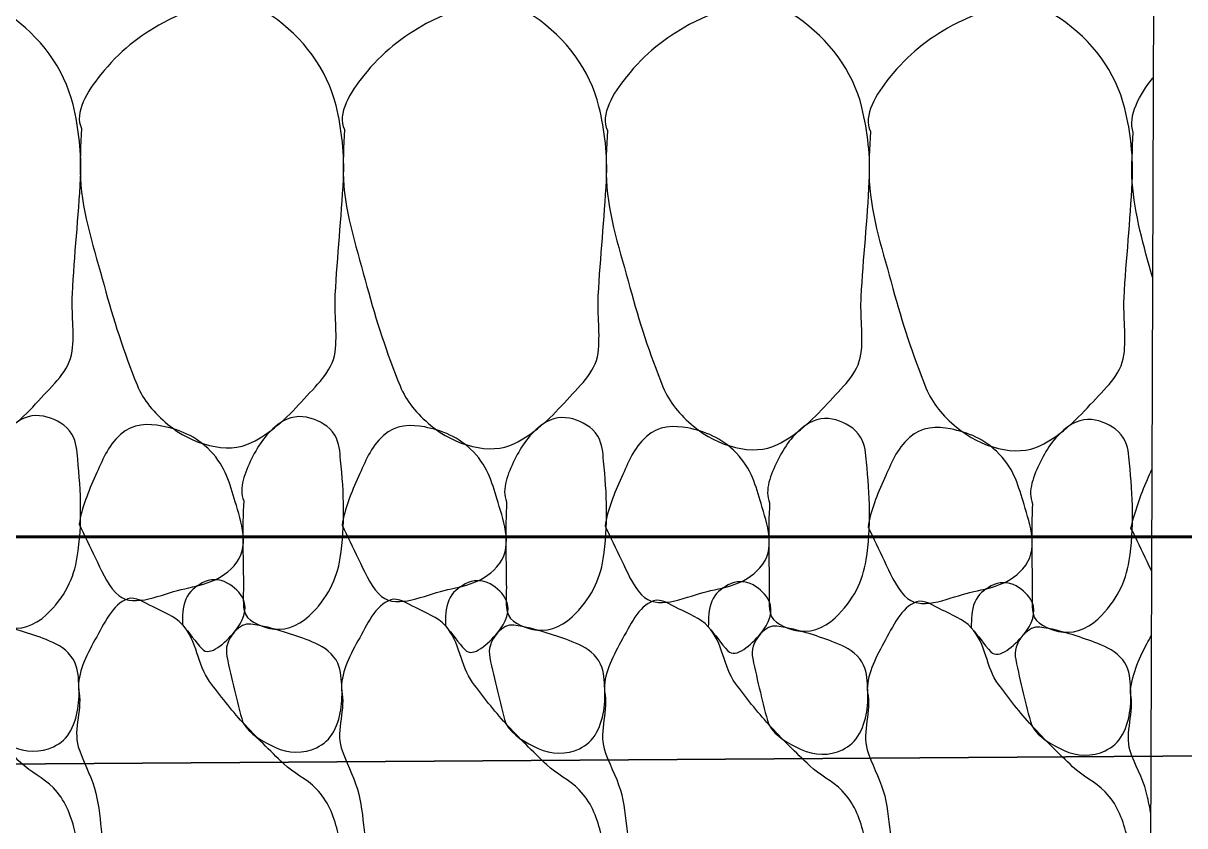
# Model space of a CAD drawing. Header units: feet. Extents: x -406 to 2003, y 7035 to 10885.
# Drawn here: x 643.11 to 658.49, y 8313.97 to 8324.6 of the extents above; entities that cross this region are included whole.
import ezdxf

# ---------------------------------------------------------------- set-up
doc = ezdxf.new("R2010")
doc.units = ezdxf.units.FT
doc.header["$LTSCALE"] = 40
doc.header["$MEASUREMENT"] = 0
doc.layers.add('1', color=7, linetype='Continuous')
doc.layers.add('polys', color=7, linetype='Continuous')
for name, color, linetype, lineweight in [('right of way', 3, 'Continuous', 40), ('row', 3, 'Continuous', 35), ('SILT FENCE', 200, 'Continuous', 100)]:
    doc.layers.add(name, color=color, linetype=linetype, lineweight=lineweight)

msp = doc.modelspace()

# ---------------------------------------------------------------- linework, layer by layer
at = {"layer": '1', "color": 4, "linetype": 'Continuous'}
msp.add_line((658.464, 8427.1, -4.663), (657.949, 8290.076, -4.663), dxfattribs=at)
for points, knots in [([(640.404, 8323.218, -4.663), (640.302, 8323.423, -4.663), (640.482, 8323.716, -4.663), (640.656, 8323.931, -4.663), (640.905, 8324.239, -4.663), (641.168, 8324.443, -4.663), (641.487, 8324.62, -4.663), (641.911, 8324.855, -4.663), (642.504, 8325.002, -4.663), (642.916, 8324.717, -4.663), (643.339, 8324.424, -4.663), (643.655, 8324.01, -4.663), (643.773, 8323.523, -4.663), (643.852, 8323.198, -4.663), (643.888, 8322.873, -4.663), (643.872, 8322.547, -4.663), (643.846, 8322.037, -4.663), (643.792, 8321.527, -4.663), (643.764, 8321.017, -4.663), (643.75, 8320.764, -4.663), (643.796, 8320.51, -4.663), (643.761, 8320.257, -4.663), (643.725, 8319.993, -4.663), (643.506, 8319.811, -4.663), (643.316, 8319.601, -4.663), (643.113, 8319.375, -4.663), (642.898, 8319.179, -4.663), (642.657, 8319.059, -4.663), (642.335, 8318.899, -4.663), (641.859, 8319.037, -4.663), (641.546, 8319.301, -4.663), (641.364, 8319.456, -4.663), (641.224, 8319.617, -4.663), (641.14, 8319.825, -4.663), (640.964, 8320.26, -4.663), (640.823, 8320.691, -4.663), (640.703, 8321.142, -4.663), (640.577, 8321.613, -4.663), (640.414, 8322.077, -4.663), (640.39, 8322.56, -4.663), (640.38, 8322.779, -4.663), (640.394, 8322.999, -4.663), (640.404, 8323.218, -4.663)], [0, 0, 0, 0, 0.050597, 0.050597, 0.050597, 0.122728, 0.122728, 0.122728, 0.218507, 0.218507, 0.218507, 0.316787, 0.316787, 0.316787, 0.38235, 0.38235, 0.38235, 0.484937, 0.484937, 0.484937, 0.535738, 0.535738, 0.535738, 0.588733, 0.588733, 0.588733, 0.645816, 0.645816, 0.645816, 0.721809, 0.721809, 0.721809, 0.766098, 0.766098, 0.766098, 0.85889, 0.85889, 0.85889, 0.956017, 0.956017, 0.956017, 1, 1, 1, 1]), ([(643.886, 8323.205, -4.663), (643.783, 8323.41, -4.663), (643.964, 8323.703, -4.663), (644.138, 8323.918, -4.663), (644.386, 8324.226, -4.663), (644.649, 8324.43, -4.663), (644.968, 8324.607, -4.663), (645.392, 8324.842, -4.663), (645.986, 8324.989, -4.663), (646.397, 8324.704, -4.663), (646.82, 8324.411, -4.663), (647.136, 8323.997, -4.663), (647.255, 8323.51, -4.663), (647.334, 8323.185, -4.663), (647.369, 8322.86, -4.663), (647.353, 8322.534, -4.663), (647.328, 8322.024, -4.663), (647.273, 8321.514, -4.663), (647.245, 8321.004, -4.663), (647.231, 8320.751, -4.663), (647.277, 8320.497, -4.663), (647.242, 8320.244, -4.663), (647.206, 8319.98, -4.663), (646.987, 8319.798, -4.663), (646.798, 8319.588, -4.663), (646.594, 8319.362, -4.663), (646.38, 8319.166, -4.663), (646.138, 8319.046, -4.663), (645.816, 8318.886, -4.663), (645.341, 8319.024, -4.663), (645.028, 8319.288, -4.663), (644.845, 8319.443, -4.663), (644.705, 8319.603, -4.663), (644.621, 8319.811, -4.663), (644.446, 8320.247, -4.663), (644.304, 8320.678, -4.663), (644.184, 8321.129, -4.663), (644.059, 8321.6, -4.663), (643.896, 8322.064, -4.663), (643.872, 8322.547, -4.663), (643.861, 8322.766, -4.663), (643.876, 8322.986, -4.663), (643.886, 8323.205, -4.663)], [0, 0, 0, 0, 0.050597, 0.050597, 0.050597, 0.122728, 0.122728, 0.122728, 0.218507, 0.218507, 0.218507, 0.316787, 0.316787, 0.316787, 0.38235, 0.38235, 0.38235, 0.484937, 0.484937, 0.484937, 0.535738, 0.535738, 0.535738, 0.588733, 0.588733, 0.588733, 0.645816, 0.645816, 0.645816, 0.721809, 0.721809, 0.721809, 0.766098, 0.766098, 0.766098, 0.85889, 0.85889, 0.85889, 0.956017, 0.956017, 0.956017, 1, 1, 1, 1]), ([(647.367, 8323.192, -4.663), (647.264, 8323.397, -4.663), (647.445, 8323.689, -4.663), (647.619, 8323.905, -4.663), (647.867, 8324.213, -4.663), (648.13, 8324.417, -4.663), (648.45, 8324.594, -4.663), (648.874, 8324.829, -4.663), (649.467, 8324.976, -4.663), (649.879, 8324.691, -4.663), (650.301, 8324.398, -4.663), (650.618, 8323.984, -4.663), (650.736, 8323.497, -4.663), (650.815, 8323.172, -4.663), (650.851, 8322.847, -4.663), (650.835, 8322.521, -4.663), (650.809, 8322.011, -4.663), (650.755, 8321.501, -4.663), (650.727, 8320.991, -4.663), (650.713, 8320.738, -4.663), (650.758, 8320.483, -4.663), (650.724, 8320.231, -4.663), (650.688, 8319.967, -4.663), (650.468, 8319.785, -4.663), (650.279, 8319.575, -4.663), (650.075, 8319.348, -4.663), (649.861, 8319.153, -4.663), (649.619, 8319.033, -4.663), (649.298, 8318.873, -4.663), (648.822, 8319.011, -4.663), (648.509, 8319.275, -4.663), (648.326, 8319.429, -4.663), (648.186, 8319.59, -4.663), (648.103, 8319.798, -4.663), (647.927, 8320.234, -4.663), (647.785, 8320.665, -4.663), (647.665, 8321.115, -4.663), (647.54, 8321.587, -4.663), (647.377, 8322.051, -4.663), (647.353, 8322.534, -4.663), (647.342, 8322.753, -4.663), (647.357, 8322.973, -4.663), (647.367, 8323.192, -4.663)], [0, 0, 0, 0, 0.050597, 0.050597, 0.050597, 0.122728, 0.122728, 0.122728, 0.218507, 0.218507, 0.218507, 0.316787, 0.316787, 0.316787, 0.38235, 0.38235, 0.38235, 0.484937, 0.484937, 0.484937, 0.535738, 0.535738, 0.535738, 0.588733, 0.588733, 0.588733, 0.645816, 0.645816, 0.645816, 0.721809, 0.721809, 0.721809, 0.766098, 0.766098, 0.766098, 0.85889, 0.85889, 0.85889, 0.956017, 0.956017, 0.956017, 1, 1, 1, 1]), ([(650.848, 8323.179, -4.663), (650.746, 8323.384, -4.663), (650.926, 8323.676, -4.663), (651.101, 8323.892, -4.663), (651.349, 8324.2, -4.663), (651.612, 8324.404, -4.663), (651.931, 8324.581, -4.663), (652.355, 8324.816, -4.663), (652.948, 8324.963, -4.663), (653.36, 8324.678, -4.663), (653.783, 8324.385, -4.663), (654.099, 8323.971, -4.663), (654.217, 8323.484, -4.663), (654.297, 8323.158, -4.663), (654.332, 8322.834, -4.663), (654.316, 8322.508, -4.663), (654.291, 8321.998, -4.663), (654.236, 8321.488, -4.663), (654.208, 8320.977, -4.663), (654.194, 8320.725, -4.663), (654.24, 8320.47, -4.663), (654.205, 8320.218, -4.663), (654.169, 8319.954, -4.663), (653.95, 8319.772, -4.663), (653.76, 8319.562, -4.663), (653.557, 8319.335, -4.663), (653.342, 8319.14, -4.663), (653.101, 8319.02, -4.663), (652.779, 8318.86, -4.663), (652.303, 8318.997, -4.663), (651.99, 8319.262, -4.663), (651.808, 8319.416, -4.663), (651.668, 8319.577, -4.663), (651.584, 8319.785, -4.663), (651.408, 8320.221, -4.663), (651.267, 8320.652, -4.663), (651.147, 8321.102, -4.663), (651.021, 8321.574, -4.663), (650.858, 8322.037, -4.663), (650.835, 8322.521, -4.663), (650.824, 8322.74, -4.663), (650.838, 8322.96, -4.663), (650.848, 8323.179, -4.663)], [0, 0, 0, 0, 0.050597, 0.050597, 0.050597, 0.122728, 0.122728, 0.122728, 0.218507, 0.218507, 0.218507, 0.316787, 0.316787, 0.316787, 0.38235, 0.38235, 0.38235, 0.484937, 0.484937, 0.484937, 0.535738, 0.535738, 0.535738, 0.588733, 0.588733, 0.588733, 0.645816, 0.645816, 0.645816, 0.721809, 0.721809, 0.721809, 0.766098, 0.766098, 0.766098, 0.85889, 0.85889, 0.85889, 0.956017, 0.956017, 0.956017, 1, 1, 1, 1]), ([(654.33, 8323.166, -4.663), (654.227, 8323.371, -4.663), (654.408, 8323.663, -4.663), (654.582, 8323.879, -4.663), (654.83, 8324.187, -4.663), (655.093, 8324.391, -4.663), (655.412, 8324.568, -4.663), (655.836, 8324.803, -4.663), (656.43, 8324.95, -4.663), (656.841, 8324.664, -4.663), (657.264, 8324.372, -4.663), (657.58, 8323.958, -4.663), (657.699, 8323.47, -4.663), (657.778, 8323.145, -4.663), (657.813, 8322.821, -4.663), (657.797, 8322.495, -4.663), (657.772, 8321.985, -4.663), (657.717, 8321.475, -4.663), (657.689, 8320.964, -4.663), (657.676, 8320.712, -4.663), (657.721, 8320.457, -4.663), (657.687, 8320.205, -4.663), (657.65, 8319.941, -4.663), (657.431, 8319.759, -4.663), (657.242, 8319.549, -4.663), (657.038, 8319.322, -4.663), (656.824, 8319.127, -4.663), (656.582, 8319.007, -4.663), (656.261, 8318.846, -4.663), (655.785, 8318.984, -4.663), (655.472, 8319.249, -4.663), (655.289, 8319.403, -4.663), (655.149, 8319.564, -4.663), (655.065, 8319.772, -4.663), (654.89, 8320.208, -4.663), (654.748, 8320.639, -4.663), (654.628, 8321.089, -4.663), (654.503, 8321.56, -4.663), (654.34, 8322.024, -4.663), (654.316, 8322.508, -4.663), (654.305, 8322.727, -4.663), (654.32, 8322.947, -4.663), (654.33, 8323.166, -4.663)], [0, 0, 0, 0, 0.050597, 0.050597, 0.050597, 0.122728, 0.122728, 0.122728, 0.218507, 0.218507, 0.218507, 0.316787, 0.316787, 0.316787, 0.38235, 0.38235, 0.38235, 0.484937, 0.484937, 0.484937, 0.535738, 0.535738, 0.535738, 0.588733, 0.588733, 0.588733, 0.645816, 0.645816, 0.645816, 0.721809, 0.721809, 0.721809, 0.766098, 0.766098, 0.766098, 0.85889, 0.85889, 0.85889, 0.956017, 0.956017, 0.956017, 1, 1, 1, 1]), ([(657.811, 8323.153, -4.663), (657.73, 8323.366, -4.663), (657.905, 8323.669, -4.663), (658.063, 8323.866, -4.663), (658.067, 8323.871, -4.663), (658.072, 8323.876, -4.663), (658.076, 8323.882, -4.663)], [0, 0, 0, 0, 0.974038, 0.974038, 0.974038, 1, 1, 1, 1]), ([(658.066, 8321.235, -4.663), (657.949, 8321.649, -4.663), (657.828, 8322.066, -4.663), (657.797, 8322.495, -4.663), (657.782, 8322.714, -4.663), (657.801, 8322.933, -4.663), (657.811, 8323.153, -4.663)], [0, 0, 0, 0, 0.661949, 0.661949, 0.661949, 1, 1, 1, 1]), ([(642.552, 8318.288, -4.663), (642.48, 8318.456, -4.663), (642.567, 8318.665, -4.663), (642.656, 8318.844, -4.663), (642.751, 8319.035, -4.663), (642.852, 8319.187, -4.663), (643.032, 8319.318, -4.663), (643.151, 8319.406, -4.663), (643.305, 8319.423, -4.663), (643.429, 8319.385, -4.663), (643.552, 8319.348, -4.663), (643.68, 8319.285, -4.663), (643.757, 8319.157, -4.663), (643.822, 8319.049, -4.663), (643.824, 8318.94, -4.663), (643.835, 8318.828, -4.663), (643.878, 8318.399, -4.663), (643.898, 8317.963, -4.663), (643.83, 8317.535, -4.663), (643.785, 8317.246, -4.663), (643.666, 8317.002, -4.663), (643.419, 8316.766, -4.663), (643.264, 8316.617, -4.663), (643.061, 8316.561, -4.663), (642.897, 8316.597, -4.663), (642.772, 8316.625, -4.663), (642.582, 8316.698, -4.663), (642.558, 8316.837, -4.663), (642.536, 8316.958, -4.663), (642.549, 8317.079, -4.663), (642.548, 8317.2, -4.663), (642.543, 8317.562, -4.663), (642.531, 8317.926, -4.663), (642.552, 8318.288, -4.663)], [0, 0, 0, 0, 0.081972, 0.081972, 0.081972, 0.169857, 0.169857, 0.169857, 0.228285, 0.228285, 0.228285, 0.286248, 0.286248, 0.286248, 0.335334, 0.335334, 0.335334, 0.522907, 0.522907, 0.522907, 0.649504, 0.649504, 0.649504, 0.729114, 0.729114, 0.729114, 0.789367, 0.789367, 0.789367, 0.842044, 0.842044, 0.842044, 1, 1, 1, 1]), ([(646.033, 8318.275, -4.663), (645.961, 8318.443, -4.663), (646.049, 8318.652, -4.663), (646.137, 8318.831, -4.663), (646.232, 8319.022, -4.663), (646.334, 8319.174, -4.663), (646.513, 8319.305, -4.663), (646.632, 8319.393, -4.663), (646.787, 8319.409, -4.663), (646.91, 8319.372, -4.663), (647.033, 8319.335, -4.663), (647.161, 8319.272, -4.663), (647.238, 8319.144, -4.663), (647.304, 8319.036, -4.663), (647.305, 8318.927, -4.663), (647.316, 8318.815, -4.663), (647.36, 8318.386, -4.663), (647.379, 8317.95, -4.663), (647.312, 8317.522, -4.663), (647.266, 8317.233, -4.663), (647.147, 8316.989, -4.663), (646.9, 8316.752, -4.663), (646.745, 8316.604, -4.663), (646.543, 8316.548, -4.663), (646.378, 8316.584, -4.663), (646.254, 8316.612, -4.663), (646.064, 8316.685, -4.663), (646.039, 8316.824, -4.663), (646.017, 8316.945, -4.663), (646.031, 8317.066, -4.663), (646.029, 8317.187, -4.663), (646.024, 8317.549, -4.663), (646.013, 8317.913, -4.663), (646.033, 8318.275, -4.663)], [0, 0, 0, 0, 0.081972, 0.081972, 0.081972, 0.169857, 0.169857, 0.169857, 0.228285, 0.228285, 0.228285, 0.286248, 0.286248, 0.286248, 0.335334, 0.335334, 0.335334, 0.522907, 0.522907, 0.522907, 0.649504, 0.649504, 0.649504, 0.729114, 0.729114, 0.729114, 0.789367, 0.789367, 0.789367, 0.842044, 0.842044, 0.842044, 1, 1, 1, 1]), ([(649.514, 8318.262, -4.663), (649.443, 8318.43, -4.663), (649.53, 8318.639, -4.663), (649.619, 8318.817, -4.663), (649.714, 8319.009, -4.663), (649.815, 8319.161, -4.663), (649.995, 8319.292, -4.663), (650.114, 8319.38, -4.663), (650.268, 8319.396, -4.663), (650.392, 8319.359, -4.663), (650.514, 8319.322, -4.663), (650.643, 8319.259, -4.663), (650.72, 8319.131, -4.663), (650.785, 8319.023, -4.663), (650.787, 8318.914, -4.663), (650.798, 8318.802, -4.663), (650.841, 8318.373, -4.663), (650.861, 8317.937, -4.663), (650.793, 8317.509, -4.663), (650.747, 8317.22, -4.663), (650.628, 8316.976, -4.663), (650.382, 8316.739, -4.663), (650.227, 8316.59, -4.663), (650.024, 8316.535, -4.663), (649.86, 8316.571, -4.663), (649.735, 8316.599, -4.663), (649.545, 8316.672, -4.663), (649.52, 8316.811, -4.663), (649.499, 8316.932, -4.663), (649.512, 8317.053, -4.663), (649.51, 8317.174, -4.663), (649.505, 8317.536, -4.663), (649.494, 8317.9, -4.663), (649.514, 8318.262, -4.663)], [0, 0, 0, 0, 0.081972, 0.081972, 0.081972, 0.169857, 0.169857, 0.169857, 0.228285, 0.228285, 0.228285, 0.286248, 0.286248, 0.286248, 0.335334, 0.335334, 0.335334, 0.522907, 0.522907, 0.522907, 0.649504, 0.649504, 0.649504, 0.729114, 0.729114, 0.729114, 0.789367, 0.789367, 0.789367, 0.842044, 0.842044, 0.842044, 1, 1, 1, 1]), ([(652.996, 8318.249, -4.663), (652.924, 8318.417, -4.663), (653.011, 8318.626, -4.663), (653.1, 8318.804, -4.663), (653.195, 8318.996, -4.663), (653.297, 8319.147, -4.663), (653.476, 8319.279, -4.663), (653.595, 8319.367, -4.663), (653.749, 8319.383, -4.663), (653.873, 8319.346, -4.663), (653.996, 8319.308, -4.663), (654.124, 8319.245, -4.663), (654.201, 8319.118, -4.663), (654.266, 8319.009, -4.663), (654.268, 8318.901, -4.663), (654.279, 8318.789, -4.663), (654.322, 8318.36, -4.663), (654.342, 8317.924, -4.663), (654.274, 8317.496, -4.663), (654.229, 8317.207, -4.663), (654.11, 8316.963, -4.663), (653.863, 8316.726, -4.663), (653.708, 8316.577, -4.663), (653.506, 8316.521, -4.663), (653.341, 8316.558, -4.663), (653.216, 8316.586, -4.663), (653.026, 8316.659, -4.663), (653.002, 8316.797, -4.663), (652.98, 8316.919, -4.663), (652.993, 8317.039, -4.663), (652.992, 8317.16, -4.663), (652.987, 8317.523, -4.663), (652.975, 8317.886, -4.663), (652.996, 8318.249, -4.663)], [0, 0, 0, 0, 0.081972, 0.081972, 0.081972, 0.169857, 0.169857, 0.169857, 0.228285, 0.228285, 0.228285, 0.286248, 0.286248, 0.286248, 0.335334, 0.335334, 0.335334, 0.522907, 0.522907, 0.522907, 0.649504, 0.649504, 0.649504, 0.729114, 0.729114, 0.729114, 0.789367, 0.789367, 0.789367, 0.842044, 0.842044, 0.842044, 1, 1, 1, 1]), ([(656.477, 8318.236, -4.663), (656.406, 8318.404, -4.663), (656.493, 8318.613, -4.663), (656.581, 8318.791, -4.663), (656.676, 8318.983, -4.663), (656.778, 8319.134, -4.663), (656.957, 8319.266, -4.663), (657.077, 8319.354, -4.663), (657.231, 8319.37, -4.663), (657.354, 8319.333, -4.663), (657.477, 8319.295, -4.663), (657.605, 8319.232, -4.663), (657.682, 8319.105, -4.663), (657.748, 8318.996, -4.663), (657.749, 8318.888, -4.663), (657.761, 8318.775, -4.663), (657.804, 8318.347, -4.663), (657.823, 8317.911, -4.663), (657.756, 8317.483, -4.663), (657.71, 8317.194, -4.663), (657.591, 8316.95, -4.663), (657.345, 8316.713, -4.663), (657.189, 8316.564, -4.663), (656.987, 8316.508, -4.663), (656.822, 8316.545, -4.663), (656.698, 8316.573, -4.663), (656.508, 8316.646, -4.663), (656.483, 8316.784, -4.663), (656.461, 8316.905, -4.663), (656.475, 8317.026, -4.663), (656.473, 8317.147, -4.663), (656.468, 8317.51, -4.663), (656.457, 8317.873, -4.663), (656.477, 8318.236, -4.663)], [0, 0, 0, 0, 0.081972, 0.081972, 0.081972, 0.169857, 0.169857, 0.169857, 0.228285, 0.228285, 0.228285, 0.286248, 0.286248, 0.286248, 0.335334, 0.335334, 0.335334, 0.522907, 0.522907, 0.522907, 0.649504, 0.649504, 0.649504, 0.729114, 0.729114, 0.729114, 0.789367, 0.789367, 0.789367, 0.842044, 0.842044, 0.842044, 1, 1, 1, 1]), ([(643.855, 8317.966, -4.663), (643.887, 8318.183, -4.663), (643.975, 8318.397, -4.663), (644.072, 8318.611, -4.663), (644.163, 8318.812, -4.663), (644.225, 8318.991, -4.663), (644.403, 8319.155, -4.663), (644.559, 8319.298, -4.663), (644.775, 8319.301, -4.663), (644.948, 8319.266, -4.663), (645.174, 8319.22, -4.663), (645.396, 8319.138, -4.663), (645.593, 8318.935, -4.663), (645.796, 8318.726, -4.663), (645.848, 8318.498, -4.663), (645.92, 8318.264, -4.663), (646.001, 8317.997, -4.663), (646.126, 8317.659, -4.663), (645.905, 8317.414, -4.663), (645.693, 8317.178, -4.663), (645.42, 8317.157, -4.663), (645.155, 8317.088, -4.663), (644.891, 8317.018, -4.663), (644.536, 8316.843, -4.663), (644.339, 8317.057, -4.663), (644.209, 8317.198, -4.663), (644.147, 8317.361, -4.663), (644.068, 8317.523, -4.663), (643.997, 8317.67, -4.663), (643.928, 8317.819, -4.663), (643.855, 8317.966, -4.663)], [0, 0, 0, 0, 0.099321, 0.099321, 0.099321, 0.192025, 0.192025, 0.192025, 0.273076, 0.273076, 0.273076, 0.378794, 0.378794, 0.378794, 0.48747, 0.48747, 0.48747, 0.61146, 0.61146, 0.61146, 0.73063, 0.73063, 0.73063, 0.849753, 0.849753, 0.849753, 0.928287, 0.928287, 0.928287, 1, 1, 1, 1]), ([(647.336, 8317.953, -4.663), (647.368, 8318.17, -4.663), (647.457, 8318.384, -4.663), (647.554, 8318.598, -4.663), (647.645, 8318.798, -4.663), (647.706, 8318.978, -4.663), (647.885, 8319.141, -4.663), (648.041, 8319.285, -4.663), (648.256, 8319.288, -4.663), (648.429, 8319.253, -4.663), (648.655, 8319.207, -4.663), (648.878, 8319.125, -4.663), (649.075, 8318.922, -4.663), (649.277, 8318.713, -4.663), (649.33, 8318.485, -4.663), (649.401, 8318.251, -4.663), (649.482, 8317.984, -4.663), (649.607, 8317.646, -4.663), (649.386, 8317.401, -4.663), (649.174, 8317.165, -4.663), (648.901, 8317.144, -4.663), (648.637, 8317.075, -4.663), (648.372, 8317.005, -4.663), (648.017, 8316.83, -4.663), (647.82, 8317.044, -4.663), (647.69, 8317.185, -4.663), (647.628, 8317.348, -4.663), (647.55, 8317.51, -4.663), (647.478, 8317.657, -4.663), (647.409, 8317.806, -4.663), (647.336, 8317.953, -4.663)], [0, 0, 0, 0, 0.099321, 0.099321, 0.099321, 0.192025, 0.192025, 0.192025, 0.273076, 0.273076, 0.273076, 0.378794, 0.378794, 0.378794, 0.48747, 0.48747, 0.48747, 0.61146, 0.61146, 0.61146, 0.73063, 0.73063, 0.73063, 0.849753, 0.849753, 0.849753, 0.928287, 0.928287, 0.928287, 1, 1, 1, 1]), ([(650.817, 8317.94, -4.663), (650.849, 8318.157, -4.663), (650.938, 8318.371, -4.663), (651.035, 8318.585, -4.663), (651.126, 8318.785, -4.663), (651.188, 8318.965, -4.663), (651.366, 8319.128, -4.663), (651.522, 8319.271, -4.663), (651.738, 8319.275, -4.663), (651.911, 8319.24, -4.663), (652.137, 8319.194, -4.663), (652.359, 8319.112, -4.663), (652.556, 8318.908, -4.663), (652.759, 8318.7, -4.663), (652.811, 8318.472, -4.663), (652.882, 8318.238, -4.663), (652.963, 8317.971, -4.663), (653.089, 8317.633, -4.663), (652.868, 8317.388, -4.663), (652.656, 8317.152, -4.663), (652.383, 8317.131, -4.663), (652.118, 8317.062, -4.663), (651.854, 8316.992, -4.663), (651.498, 8316.817, -4.663), (651.301, 8317.031, -4.663), (651.172, 8317.171, -4.663), (651.11, 8317.335, -4.663), (651.031, 8317.497, -4.663), (650.959, 8317.644, -4.663), (650.89, 8317.793, -4.663), (650.817, 8317.94, -4.663)], [0, 0, 0, 0, 0.099321, 0.099321, 0.099321, 0.192025, 0.192025, 0.192025, 0.273076, 0.273076, 0.273076, 0.378794, 0.378794, 0.378794, 0.48747, 0.48747, 0.48747, 0.61146, 0.61146, 0.61146, 0.73063, 0.73063, 0.73063, 0.849753, 0.849753, 0.849753, 0.928287, 0.928287, 0.928287, 1, 1, 1, 1]), ([(654.299, 8317.927, -4.663), (654.331, 8318.144, -4.663), (654.419, 8318.358, -4.663), (654.517, 8318.572, -4.663), (654.607, 8318.772, -4.663), (654.669, 8318.952, -4.663), (654.847, 8319.115, -4.663), (655.003, 8319.258, -4.663), (655.219, 8319.262, -4.663), (655.392, 8319.227, -4.663), (655.618, 8319.181, -4.663), (655.84, 8319.099, -4.663), (656.037, 8318.895, -4.663), (656.24, 8318.686, -4.663), (656.293, 8318.459, -4.663), (656.364, 8318.225, -4.663), (656.445, 8317.958, -4.663), (656.57, 8317.62, -4.663), (656.349, 8317.375, -4.663), (656.137, 8317.139, -4.663), (655.864, 8317.118, -4.663), (655.599, 8317.049, -4.663), (655.335, 8316.979, -4.663), (654.98, 8316.804, -4.663), (654.783, 8317.018, -4.663), (654.653, 8317.158, -4.663), (654.591, 8317.322, -4.663), (654.512, 8317.484, -4.663), (654.441, 8317.631, -4.663), (654.372, 8317.78, -4.663), (654.299, 8317.927, -4.663)], [0, 0, 0, 0, 0.099321, 0.099321, 0.099321, 0.192025, 0.192025, 0.192025, 0.273076, 0.273076, 0.273076, 0.378794, 0.378794, 0.378794, 0.48747, 0.48747, 0.48747, 0.61146, 0.61146, 0.61146, 0.73063, 0.73063, 0.73063, 0.849753, 0.849753, 0.849753, 0.928287, 0.928287, 0.928287, 1, 1, 1, 1]), ([(657.78, 8317.914, -4.663), (657.831, 8318.13, -4.663), (657.906, 8318.351, -4.663), (657.998, 8318.559, -4.663), (658.017, 8318.603, -4.663), (658.037, 8318.647, -4.663), (658.056, 8318.691, -4.663)], [0, 0, 0, 0, 0.825088, 0.825088, 0.825088, 1, 1, 1, 1]), ([(658.051, 8317.349, -4.663), (658.032, 8317.389, -4.663), (658.013, 8317.43, -4.663), (657.994, 8317.47, -4.663), (657.924, 8317.619, -4.663), (657.852, 8317.766, -4.663), (657.78, 8317.914, -4.663)], [0, 0, 0, 0, 0.214949, 0.214949, 0.214949, 1, 1, 1, 1]), ([(645.222, 8316.634, -4.663), (645.223, 8316.747, -4.663), (645.221, 8316.861, -4.663), (645.268, 8316.974, -4.663), (645.31, 8317.074, -4.663), (645.393, 8317.138, -4.663), (645.485, 8317.189, -4.663), (645.584, 8317.244, -4.663), (645.712, 8317.244, -4.663), (645.813, 8317.187, -4.663), (645.908, 8317.135, -4.663), (645.988, 8317.059, -4.663), (646.028, 8316.971, -4.663), (646.087, 8316.843, -4.663), (646.026, 8316.671, -4.663), (645.913, 8316.541, -4.663), (645.79, 8316.398, -4.663), (645.586, 8316.203, -4.663), (645.481, 8316.315, -4.663), (645.393, 8316.41, -4.663), (645.311, 8316.532, -4.663), (645.222, 8316.634, -4.663)], [0, 0, 0, 0, 0.13075, 0.13075, 0.13075, 0.246831, 0.246831, 0.246831, 0.372114, 0.372114, 0.372114, 0.488195, 0.488195, 0.488195, 0.657947, 0.657947, 0.657947, 0.84346, 0.84346, 0.84346, 1, 1, 1, 1]), ([(648.703, 8316.621, -4.663), (648.704, 8316.734, -4.663), (648.702, 8316.848, -4.663), (648.75, 8316.961, -4.663), (648.792, 8317.061, -4.663), (648.874, 8317.125, -4.663), (648.966, 8317.176, -4.663), (649.065, 8317.23, -4.663), (649.193, 8317.231, -4.663), (649.295, 8317.174, -4.663), (649.389, 8317.121, -4.663), (649.469, 8317.045, -4.663), (649.509, 8316.958, -4.663), (649.569, 8316.83, -4.663), (649.507, 8316.658, -4.663), (649.394, 8316.528, -4.663), (649.271, 8316.385, -4.663), (649.068, 8316.19, -4.663), (648.963, 8316.302, -4.663), (648.874, 8316.397, -4.663), (648.792, 8316.519, -4.663), (648.703, 8316.621, -4.663)], [0, 0, 0, 0, 0.13075, 0.13075, 0.13075, 0.246831, 0.246831, 0.246831, 0.372114, 0.372114, 0.372114, 0.488195, 0.488195, 0.488195, 0.657947, 0.657947, 0.657947, 0.84346, 0.84346, 0.84346, 1, 1, 1, 1]), ([(652.184, 8316.608, -4.663), (652.186, 8316.721, -4.663), (652.184, 8316.835, -4.663), (652.231, 8316.948, -4.663), (652.273, 8317.048, -4.663), (652.356, 8317.112, -4.663), (652.447, 8317.162, -4.663), (652.546, 8317.217, -4.663), (652.674, 8317.218, -4.663), (652.776, 8317.161, -4.663), (652.871, 8317.108, -4.663), (652.95, 8317.032, -4.663), (652.991, 8316.945, -4.663), (653.05, 8316.817, -4.663), (652.988, 8316.645, -4.663), (652.876, 8316.514, -4.663), (652.753, 8316.372, -4.663), (652.549, 8316.177, -4.663), (652.444, 8316.289, -4.663), (652.355, 8316.384, -4.663), (652.273, 8316.506, -4.663), (652.184, 8316.608, -4.663)], [0, 0, 0, 0, 0.13075, 0.13075, 0.13075, 0.246831, 0.246831, 0.246831, 0.372114, 0.372114, 0.372114, 0.488195, 0.488195, 0.488195, 0.657947, 0.657947, 0.657947, 0.84346, 0.84346, 0.84346, 1, 1, 1, 1]), ([(655.666, 8316.595, -4.663), (655.667, 8316.708, -4.663), (655.665, 8316.822, -4.663), (655.712, 8316.935, -4.663), (655.754, 8317.035, -4.663), (655.837, 8317.098, -4.663), (655.929, 8317.149, -4.663), (656.028, 8317.204, -4.663), (656.156, 8317.205, -4.663), (656.258, 8317.148, -4.663), (656.352, 8317.095, -4.663), (656.432, 8317.019, -4.663), (656.472, 8316.932, -4.663), (656.531, 8316.804, -4.663), (656.47, 8316.632, -4.663), (656.357, 8316.501, -4.663), (656.234, 8316.359, -4.663), (656.031, 8316.164, -4.663), (655.925, 8316.276, -4.663), (655.837, 8316.371, -4.663), (655.755, 8316.493, -4.663), (655.666, 8316.595, -4.663)], [0, 0, 0, 0, 0.13075, 0.13075, 0.13075, 0.246831, 0.246831, 0.246831, 0.372114, 0.372114, 0.372114, 0.488195, 0.488195, 0.488195, 0.657947, 0.657947, 0.657947, 0.84346, 0.84346, 0.84346, 1, 1, 1, 1]), ([(640.365, 8315.79, -4.663), (640.351, 8316.007, -4.663), (640.462, 8316.229, -4.663), (640.583, 8316.447, -4.663), (640.704, 8316.666, -4.663), (640.813, 8316.917, -4.663), (641.016, 8316.99, -4.663), (641.116, 8317.026, -4.663), (641.24, 8316.94, -4.663), (641.344, 8316.887, -4.663), (641.485, 8316.816, -4.663), (641.63, 8316.765, -4.663), (641.74, 8316.647, -4.663), (641.938, 8316.436, -4.663), (641.935, 8316.118, -4.663), (642.1, 8315.897, -4.663), (642.24, 8315.711, -4.663), (642.382, 8315.524, -4.663), (642.541, 8315.351, -4.663), (642.715, 8315.161, -4.663), (642.898, 8314.982, -4.663), (643.083, 8314.805, -4.663), (643.213, 8314.68, -4.663), (643.38, 8314.609, -4.663), (643.513, 8314.474, -4.663), (643.666, 8314.319, -4.663), (643.743, 8314.121, -4.663), (643.794, 8313.918, -4.663), (643.865, 8313.637, -4.663), (643.848, 8313.34, -4.663), (643.802, 8313.056, -4.663), (643.777, 8312.898, -4.663), (643.765, 8312.731, -4.663), (643.619, 8312.614, -4.663), (643.377, 8312.422, -4.663), (643.119, 8312.449, -4.663), (642.858, 8312.402, -4.663), (642.573, 8312.35, -4.663), (642.276, 8312.261, -4.663), (641.996, 8312.326, -4.663), (641.694, 8312.396, -4.663), (641.467, 8312.635, -4.663), (641.227, 8312.861, -4.663), (641.05, 8313.029, -4.663), (640.881, 8313.179, -4.663), (640.787, 8313.396, -4.663), (640.637, 8313.744, -4.663), (640.681, 8314.136, -4.663), (640.576, 8314.486, -4.663), (640.52, 8314.67, -4.663), (640.419, 8314.847, -4.663), (640.362, 8315.031, -4.663), (640.288, 8315.269, -4.663), (640.425, 8315.551, -4.663), (640.365, 8315.79, -4.663)], [0, 0, 0, 0, 0.054316, 0.054316, 0.054316, 0.108799, 0.108799, 0.108799, 0.135821, 0.135821, 0.135821, 0.172146, 0.172146, 0.172146, 0.237422, 0.237422, 0.237422, 0.292461, 0.292461, 0.292461, 0.352873, 0.352873, 0.352873, 0.395413, 0.395413, 0.395413, 0.444368, 0.444368, 0.444368, 0.51201, 0.51201, 0.51201, 0.549525, 0.549525, 0.549525, 0.611502, 0.611502, 0.611502, 0.679424, 0.679424, 0.679424, 0.752988, 0.752988, 0.752988, 0.80734, 0.80734, 0.80734, 0.894432, 0.894432, 0.894432, 0.940374, 0.940374, 0.940374, 1, 1, 1, 1]), ([(643.846, 8315.777, -4.663), (643.833, 8315.994, -4.663), (643.944, 8316.216, -4.663), (644.064, 8316.434, -4.663), (644.185, 8316.653, -4.663), (644.295, 8316.904, -4.663), (644.497, 8316.977, -4.663), (644.598, 8317.013, -4.663), (644.721, 8316.926, -4.663), (644.826, 8316.874, -4.663), (644.966, 8316.803, -4.663), (645.112, 8316.752, -4.663), (645.222, 8316.634, -4.663), (645.42, 8316.422, -4.663), (645.416, 8316.105, -4.663), (645.582, 8315.884, -4.663), (645.722, 8315.698, -4.663), (645.863, 8315.511, -4.663), (646.022, 8315.338, -4.663), (646.197, 8315.148, -4.663), (646.379, 8314.969, -4.663), (646.564, 8314.792, -4.663), (646.694, 8314.667, -4.663), (646.861, 8314.596, -4.663), (646.994, 8314.461, -4.663), (647.147, 8314.306, -4.663), (647.224, 8314.108, -4.663), (647.275, 8313.905, -4.663), (647.346, 8313.624, -4.663), (647.329, 8313.327, -4.663), (647.283, 8313.043, -4.663), (647.258, 8312.885, -4.663), (647.247, 8312.718, -4.663), (647.1, 8312.601, -4.663), (646.858, 8312.409, -4.663), (646.6, 8312.436, -4.663), (646.34, 8312.389, -4.663), (646.055, 8312.337, -4.663), (645.757, 8312.248, -4.663), (645.478, 8312.312, -4.663), (645.175, 8312.383, -4.663), (644.949, 8312.622, -4.663), (644.709, 8312.848, -4.663), (644.531, 8313.015, -4.663), (644.362, 8313.166, -4.663), (644.268, 8313.383, -4.663), (644.118, 8313.731, -4.663), (644.163, 8314.123, -4.663), (644.057, 8314.472, -4.663), (644.001, 8314.657, -4.663), (643.9, 8314.834, -4.663), (643.843, 8315.018, -4.663), (643.77, 8315.256, -4.663), (643.907, 8315.538, -4.663), (643.846, 8315.777, -4.663)], [0, 0, 0, 0, 0.054316, 0.054316, 0.054316, 0.108799, 0.108799, 0.108799, 0.135821, 0.135821, 0.135821, 0.172146, 0.172146, 0.172146, 0.237422, 0.237422, 0.237422, 0.292461, 0.292461, 0.292461, 0.352873, 0.352873, 0.352873, 0.395413, 0.395413, 0.395413, 0.444368, 0.444368, 0.444368, 0.51201, 0.51201, 0.51201, 0.549525, 0.549525, 0.549525, 0.611502, 0.611502, 0.611502, 0.679424, 0.679424, 0.679424, 0.752988, 0.752988, 0.752988, 0.80734, 0.80734, 0.80734, 0.894432, 0.894432, 0.894432, 0.940374, 0.940374, 0.940374, 1, 1, 1, 1]), ([(647.328, 8315.764, -4.663), (647.314, 8315.981, -4.663), (647.425, 8316.203, -4.663), (647.546, 8316.421, -4.663), (647.666, 8316.64, -4.663), (647.776, 8316.891, -4.663), (647.979, 8316.964, -4.663), (648.079, 8317, -4.663), (648.203, 8316.913, -4.663), (648.307, 8316.861, -4.663), (648.447, 8316.789, -4.663), (648.593, 8316.739, -4.663), (648.703, 8316.621, -4.663), (648.901, 8316.409, -4.663), (648.897, 8316.092, -4.663), (649.063, 8315.871, -4.663), (649.203, 8315.685, -4.663), (649.344, 8315.498, -4.663), (649.503, 8315.325, -4.663), (649.678, 8315.135, -4.663), (649.861, 8314.956, -4.663), (650.046, 8314.779, -4.663), (650.176, 8314.654, -4.663), (650.342, 8314.583, -4.663), (650.475, 8314.448, -4.663), (650.628, 8314.293, -4.663), (650.706, 8314.095, -4.663), (650.757, 8313.892, -4.663), (650.827, 8313.611, -4.663), (650.811, 8313.314, -4.663), (650.765, 8313.03, -4.663), (650.739, 8312.872, -4.663), (650.728, 8312.705, -4.663), (650.582, 8312.588, -4.663), (650.34, 8312.396, -4.663), (650.081, 8312.423, -4.663), (649.821, 8312.375, -4.663), (649.536, 8312.324, -4.663), (649.238, 8312.234, -4.663), (648.959, 8312.299, -4.663), (648.656, 8312.37, -4.663), (648.43, 8312.609, -4.663), (648.19, 8312.835, -4.663), (648.012, 8313.002, -4.663), (647.843, 8313.153, -4.663), (647.75, 8313.37, -4.663), (647.599, 8313.717, -4.663), (647.644, 8314.11, -4.663), (647.538, 8314.459, -4.663), (647.482, 8314.643, -4.663), (647.382, 8314.821, -4.663), (647.325, 8315.004, -4.663), (647.251, 8315.243, -4.663), (647.388, 8315.525, -4.663), (647.328, 8315.764, -4.663)], [0, 0, 0, 0, 0.054316, 0.054316, 0.054316, 0.108799, 0.108799, 0.108799, 0.135821, 0.135821, 0.135821, 0.172146, 0.172146, 0.172146, 0.237422, 0.237422, 0.237422, 0.292461, 0.292461, 0.292461, 0.352873, 0.352873, 0.352873, 0.395413, 0.395413, 0.395413, 0.444368, 0.444368, 0.444368, 0.51201, 0.51201, 0.51201, 0.549525, 0.549525, 0.549525, 0.611502, 0.611502, 0.611502, 0.679424, 0.679424, 0.679424, 0.752988, 0.752988, 0.752988, 0.80734, 0.80734, 0.80734, 0.894432, 0.894432, 0.894432, 0.940374, 0.940374, 0.940374, 1, 1, 1, 1]), ([(650.809, 8315.751, -4.663), (650.795, 8315.968, -4.663), (650.907, 8316.19, -4.663), (651.027, 8316.408, -4.663), (651.148, 8316.627, -4.663), (651.257, 8316.878, -4.663), (651.46, 8316.951, -4.663), (651.561, 8316.987, -4.663), (651.684, 8316.9, -4.663), (651.788, 8316.847, -4.663), (651.929, 8316.776, -4.663), (652.074, 8316.726, -4.663), (652.184, 8316.608, -4.663), (652.382, 8316.396, -4.663), (652.379, 8316.079, -4.663), (652.544, 8315.858, -4.663), (652.684, 8315.672, -4.663), (652.826, 8315.485, -4.663), (652.985, 8315.312, -4.663), (653.159, 8315.122, -4.663), (653.342, 8314.943, -4.663), (653.527, 8314.766, -4.663), (653.657, 8314.641, -4.663), (653.824, 8314.57, -4.663), (653.957, 8314.435, -4.663), (654.11, 8314.28, -4.663), (654.187, 8314.082, -4.663), (654.238, 8313.878, -4.663), (654.309, 8313.597, -4.663), (654.292, 8313.301, -4.663), (654.246, 8313.017, -4.663), (654.221, 8312.859, -4.663), (654.209, 8312.691, -4.663), (654.063, 8312.575, -4.663), (653.821, 8312.383, -4.663), (653.563, 8312.41, -4.663), (653.302, 8312.362, -4.663), (653.017, 8312.311, -4.663), (652.72, 8312.221, -4.663), (652.44, 8312.286, -4.663), (652.138, 8312.357, -4.663), (651.911, 8312.596, -4.663), (651.671, 8312.822, -4.663), (651.494, 8312.989, -4.663), (651.325, 8313.14, -4.663), (651.231, 8313.357, -4.663), (651.081, 8313.704, -4.663), (651.125, 8314.097, -4.663), (651.02, 8314.446, -4.663), (650.964, 8314.63, -4.663), (650.863, 8314.808, -4.663), (650.806, 8314.991, -4.663), (650.732, 8315.23, -4.663), (650.869, 8315.512, -4.663), (650.809, 8315.751, -4.663)], [0, 0, 0, 0, 0.054316, 0.054316, 0.054316, 0.108799, 0.108799, 0.108799, 0.135821, 0.135821, 0.135821, 0.172146, 0.172146, 0.172146, 0.237422, 0.237422, 0.237422, 0.292461, 0.292461, 0.292461, 0.352873, 0.352873, 0.352873, 0.395413, 0.395413, 0.395413, 0.444368, 0.444368, 0.444368, 0.51201, 0.51201, 0.51201, 0.549525, 0.549525, 0.549525, 0.611502, 0.611502, 0.611502, 0.679424, 0.679424, 0.679424, 0.752988, 0.752988, 0.752988, 0.80734, 0.80734, 0.80734, 0.894432, 0.894432, 0.894432, 0.940374, 0.940374, 0.940374, 1, 1, 1, 1]), ([(654.29, 8315.738, -4.663), (654.277, 8315.955, -4.663), (654.388, 8316.177, -4.663), (654.508, 8316.395, -4.663), (654.629, 8316.614, -4.663), (654.739, 8316.865, -4.663), (654.941, 8316.938, -4.663), (655.042, 8316.974, -4.663), (655.165, 8316.887, -4.663), (655.27, 8316.834, -4.663), (655.41, 8316.763, -4.663), (655.556, 8316.712, -4.663), (655.666, 8316.595, -4.663), (655.864, 8316.383, -4.663), (655.86, 8316.066, -4.663), (656.026, 8315.845, -4.663), (656.166, 8315.659, -4.663), (656.307, 8315.472, -4.663), (656.466, 8315.299, -4.663), (656.641, 8315.109, -4.663), (656.823, 8314.93, -4.663), (657.008, 8314.753, -4.663), (657.139, 8314.628, -4.663), (657.305, 8314.557, -4.663), (657.438, 8314.422, -4.663), (657.591, 8314.267, -4.663), (657.668, 8314.069, -4.663), (657.719, 8313.865, -4.663), (657.79, 8313.584, -4.663), (657.773, 8313.288, -4.663), (657.728, 8313.003, -4.663), (657.702, 8312.846, -4.663), (657.691, 8312.678, -4.663), (657.544, 8312.562, -4.663), (657.303, 8312.369, -4.663), (657.044, 8312.396, -4.663), (656.784, 8312.349, -4.663), (656.499, 8312.298, -4.663), (656.201, 8312.208, -4.663), (655.922, 8312.273, -4.663), (655.619, 8312.343, -4.663), (655.393, 8312.583, -4.663), (655.153, 8312.809, -4.663), (654.975, 8312.976, -4.663), (654.806, 8313.127, -4.663), (654.712, 8313.344, -4.663), (654.562, 8313.691, -4.663), (654.607, 8314.084, -4.663), (654.501, 8314.433, -4.663), (654.445, 8314.617, -4.663), (654.345, 8314.795, -4.663), (654.288, 8314.978, -4.663), (654.214, 8315.217, -4.663), (654.351, 8315.499, -4.663), (654.29, 8315.738, -4.663)], [0, 0, 0, 0, 0.054316, 0.054316, 0.054316, 0.108799, 0.108799, 0.108799, 0.135821, 0.135821, 0.135821, 0.172146, 0.172146, 0.172146, 0.237422, 0.237422, 0.237422, 0.292461, 0.292461, 0.292461, 0.352873, 0.352873, 0.352873, 0.395413, 0.395413, 0.395413, 0.444368, 0.444368, 0.444368, 0.51201, 0.51201, 0.51201, 0.549525, 0.549525, 0.549525, 0.611502, 0.611502, 0.611502, 0.679424, 0.679424, 0.679424, 0.752988, 0.752988, 0.752988, 0.80734, 0.80734, 0.80734, 0.894432, 0.894432, 0.894432, 0.940374, 0.940374, 0.940374, 1, 1, 1, 1]), ([(642.541, 8315.351, -4.663), (642.496, 8315.494, -4.663), (642.464, 8315.638, -4.663), (642.429, 8315.783, -4.663), (642.393, 8315.93, -4.663), (642.358, 8316.078, -4.663), (642.328, 8316.225, -4.663), (642.306, 8316.337, -4.663), (642.336, 8316.446, -4.663), (642.432, 8316.554, -4.663), (642.498, 8316.628, -4.663), (642.57, 8316.665, -4.663), (642.648, 8316.655, -4.663), (642.794, 8316.636, -4.663), (642.944, 8316.597, -4.663), (643.089, 8316.551, -4.663), (643.201, 8316.516, -4.663), (643.309, 8316.48, -4.663), (643.418, 8316.437, -4.663), (643.541, 8316.388, -4.663), (643.651, 8316.339, -4.663), (643.746, 8316.22, -4.663), (643.829, 8316.116, -4.663), (643.838, 8316.003, -4.663), (643.847, 8315.891, -4.663), (643.863, 8315.675, -4.663), (643.856, 8315.449, -4.663), (643.742, 8315.233, -4.663), (643.689, 8315.132, -4.663), (643.612, 8315.067, -4.663), (643.515, 8315.019, -4.663), (643.346, 8314.936, -4.663), (643.135, 8314.943, -4.663), (642.97, 8315.021, -4.663), (642.806, 8315.099, -4.663), (642.63, 8315.191, -4.663), (642.541, 8315.351, -4.663)], [0, 0, 0, 0, 0.087607, 0.087607, 0.087607, 0.176844, 0.176844, 0.176844, 0.244543, 0.244543, 0.244543, 0.291416, 0.291416, 0.291416, 0.380653, 0.380653, 0.380653, 0.449046, 0.449046, 0.449046, 0.526343, 0.526343, 0.526343, 0.594042, 0.594042, 0.594042, 0.724902, 0.724902, 0.724902, 0.786407, 0.786407, 0.786407, 0.893425, 0.893425, 0.893425, 1, 1, 1, 1]), ([(646.022, 8315.338, -4.663), (645.978, 8315.481, -4.663), (645.946, 8315.625, -4.663), (645.91, 8315.77, -4.663), (645.874, 8315.917, -4.663), (645.84, 8316.065, -4.663), (645.81, 8316.212, -4.663), (645.787, 8316.324, -4.663), (645.817, 8316.433, -4.663), (645.913, 8316.541, -4.663), (645.979, 8316.615, -4.663), (646.052, 8316.652, -4.663), (646.129, 8316.642, -4.663), (646.276, 8316.623, -4.663), (646.425, 8316.584, -4.663), (646.571, 8316.538, -4.663), (646.682, 8316.503, -4.663), (646.79, 8316.467, -4.663), (646.899, 8316.424, -4.663), (647.022, 8316.375, -4.663), (647.132, 8316.325, -4.663), (647.227, 8316.207, -4.663), (647.311, 8316.103, -4.663), (647.32, 8315.989, -4.663), (647.328, 8315.878, -4.663), (647.345, 8315.661, -4.663), (647.337, 8315.436, -4.663), (647.224, 8315.22, -4.663), (647.17, 8315.119, -4.663), (647.093, 8315.053, -4.663), (646.996, 8315.006, -4.663), (646.827, 8314.923, -4.663), (646.616, 8314.929, -4.663), (646.452, 8315.008, -4.663), (646.288, 8315.086, -4.663), (646.112, 8315.178, -4.663), (646.022, 8315.338, -4.663)], [0, 0, 0, 0, 0.087607, 0.087607, 0.087607, 0.176844, 0.176844, 0.176844, 0.244543, 0.244543, 0.244543, 0.291416, 0.291416, 0.291416, 0.380653, 0.380653, 0.380653, 0.449046, 0.449046, 0.449046, 0.526343, 0.526343, 0.526343, 0.594042, 0.594042, 0.594042, 0.724902, 0.724902, 0.724902, 0.786407, 0.786407, 0.786407, 0.893425, 0.893425, 0.893425, 1, 1, 1, 1]), ([(649.503, 8315.325, -4.663), (649.459, 8315.468, -4.663), (649.427, 8315.612, -4.663), (649.392, 8315.756, -4.663), (649.355, 8315.904, -4.663), (649.321, 8316.052, -4.663), (649.291, 8316.199, -4.663), (649.269, 8316.311, -4.663), (649.299, 8316.42, -4.663), (649.394, 8316.528, -4.663), (649.461, 8316.602, -4.663), (649.533, 8316.639, -4.663), (649.61, 8316.629, -4.663), (649.757, 8316.61, -4.663), (649.907, 8316.571, -4.663), (650.052, 8316.525, -4.663), (650.164, 8316.49, -4.663), (650.272, 8316.454, -4.663), (650.381, 8316.41, -4.663), (650.504, 8316.361, -4.663), (650.613, 8316.312, -4.663), (650.709, 8316.194, -4.663), (650.792, 8316.09, -4.663), (650.801, 8315.976, -4.663), (650.809, 8315.865, -4.663), (650.826, 8315.648, -4.663), (650.818, 8315.423, -4.663), (650.705, 8315.207, -4.663), (650.652, 8315.106, -4.663), (650.574, 8315.04, -4.663), (650.477, 8314.993, -4.663), (650.309, 8314.91, -4.663), (650.098, 8314.916, -4.663), (649.933, 8314.995, -4.663), (649.769, 8315.073, -4.663), (649.593, 8315.165, -4.663), (649.503, 8315.325, -4.663)], [0, 0, 0, 0, 0.087607, 0.087607, 0.087607, 0.176844, 0.176844, 0.176844, 0.244543, 0.244543, 0.244543, 0.291416, 0.291416, 0.291416, 0.380653, 0.380653, 0.380653, 0.449046, 0.449046, 0.449046, 0.526343, 0.526343, 0.526343, 0.594042, 0.594042, 0.594042, 0.724902, 0.724902, 0.724902, 0.786407, 0.786407, 0.786407, 0.893425, 0.893425, 0.893425, 1, 1, 1, 1]), ([(652.985, 8315.312, -4.663), (652.94, 8315.455, -4.663), (652.908, 8315.599, -4.663), (652.873, 8315.743, -4.663), (652.837, 8315.891, -4.663), (652.802, 8316.039, -4.663), (652.773, 8316.186, -4.663), (652.75, 8316.298, -4.663), (652.78, 8316.407, -4.663), (652.876, 8316.514, -4.663), (652.942, 8316.589, -4.663), (653.015, 8316.626, -4.663), (653.092, 8316.616, -4.663), (653.239, 8316.597, -4.663), (653.388, 8316.558, -4.663), (653.534, 8316.512, -4.663), (653.645, 8316.477, -4.663), (653.753, 8316.441, -4.663), (653.862, 8316.397, -4.663), (653.985, 8316.348, -4.663), (654.095, 8316.299, -4.663), (654.19, 8316.181, -4.663), (654.274, 8316.077, -4.663), (654.282, 8315.963, -4.663), (654.291, 8315.851, -4.663), (654.307, 8315.635, -4.663), (654.3, 8315.41, -4.663), (654.186, 8315.194, -4.663), (654.133, 8315.093, -4.663), (654.056, 8315.027, -4.663), (653.959, 8314.979, -4.663), (653.79, 8314.896, -4.663), (653.579, 8314.903, -4.663), (653.414, 8314.982, -4.663), (653.25, 8315.059, -4.663), (653.074, 8315.152, -4.663), (652.985, 8315.312, -4.663)], [0, 0, 0, 0, 0.087607, 0.087607, 0.087607, 0.176844, 0.176844, 0.176844, 0.244543, 0.244543, 0.244543, 0.291416, 0.291416, 0.291416, 0.380653, 0.380653, 0.380653, 0.449046, 0.449046, 0.449046, 0.526343, 0.526343, 0.526343, 0.594042, 0.594042, 0.594042, 0.724902, 0.724902, 0.724902, 0.786407, 0.786407, 0.786407, 0.893425, 0.893425, 0.893425, 1, 1, 1, 1]), ([(656.466, 8315.299, -4.663), (656.422, 8315.442, -4.663), (656.39, 8315.585, -4.663), (656.354, 8315.73, -4.663), (656.318, 8315.878, -4.663), (656.284, 8316.025, -4.663), (656.254, 8316.173, -4.663), (656.231, 8316.285, -4.663), (656.261, 8316.394, -4.663), (656.357, 8316.501, -4.663), (656.424, 8316.576, -4.663), (656.496, 8316.612, -4.663), (656.573, 8316.603, -4.663), (656.72, 8316.584, -4.663), (656.869, 8316.545, -4.663), (657.015, 8316.499, -4.663), (657.126, 8316.464, -4.663), (657.235, 8316.428, -4.663), (657.343, 8316.384, -4.663), (657.466, 8316.335, -4.663), (657.576, 8316.286, -4.663), (657.671, 8316.168, -4.663), (657.755, 8316.064, -4.663), (657.764, 8315.95, -4.663), (657.772, 8315.838, -4.663), (657.789, 8315.622, -4.663), (657.781, 8315.397, -4.663), (657.668, 8315.181, -4.663), (657.614, 8315.08, -4.663), (657.537, 8315.014, -4.663), (657.44, 8314.966, -4.663), (657.271, 8314.883, -4.663), (657.06, 8314.89, -4.663), (656.896, 8314.968, -4.663), (656.732, 8315.046, -4.663), (656.556, 8315.139, -4.663), (656.466, 8315.299, -4.663)], [0, 0, 0, 0, 0.087607, 0.087607, 0.087607, 0.176844, 0.176844, 0.176844, 0.244543, 0.244543, 0.244543, 0.291416, 0.291416, 0.291416, 0.380653, 0.380653, 0.380653, 0.449046, 0.449046, 0.449046, 0.526343, 0.526343, 0.526343, 0.594042, 0.594042, 0.594042, 0.724902, 0.724902, 0.724902, 0.786407, 0.786407, 0.786407, 0.893425, 0.893425, 0.893425, 1, 1, 1, 1]), ([(657.772, 8315.725, -4.663), (657.784, 8315.943, -4.663), (657.88, 8316.178, -4.663), (657.99, 8316.382, -4.663), (658.009, 8316.418, -4.663), (658.029, 8316.454, -4.663), (658.048, 8316.49, -4.663)], [0, 0, 0, 0, 0.849218, 0.849218, 0.849218, 1, 1, 1, 1]), ([(658.039, 8314.148, -4.663), (658.026, 8314.24, -4.663), (658.004, 8314.33, -4.663), (657.982, 8314.42, -4.663), (657.938, 8314.61, -4.663), (657.827, 8314.782, -4.663), (657.769, 8314.965, -4.663), (657.694, 8315.203, -4.663), (657.832, 8315.486, -4.663), (657.772, 8315.725, -4.663)], [0, 0, 0, 0, 0.171087, 0.171087, 0.171087, 0.531821, 0.531821, 0.531821, 1, 1, 1, 1])]:
    msp.add_open_spline(points, degree=3, knots=knots, dxfattribs=at)
at = {"layer": 'polys', "color": 7, "linetype": 'Continuous'}
msp.add_lwpolyline([(622.256, 8571.08), (622.96, 8317.798), (882.294, 8317.774), (881.135, 8571.336)], close=True, dxfattribs=at)
at = {"layer": 'right of way', "color": 7, "linetype": 'Continuous'}
msp.add_line((363.627, 8317.823), (882.294, 8317.774), dxfattribs=at)
msp.add_line((363.627, 8317.823), (882.294, 8317.774), dxfattribs=at)
at = {"layer": 'row', "color": 7, "linetype": 'Continuous'}
msp.add_line((882.3, 8316.404), (555.418, 8314.201), dxfattribs=at)
at = {"layer": 'SILT FENCE', "color": 7, "linetype": 'Continuous'}
msp.add_line((882.294, 8317.774), (363.627, 8317.823), dxfattribs=at)

doc.saveas('drawing.dxf')
